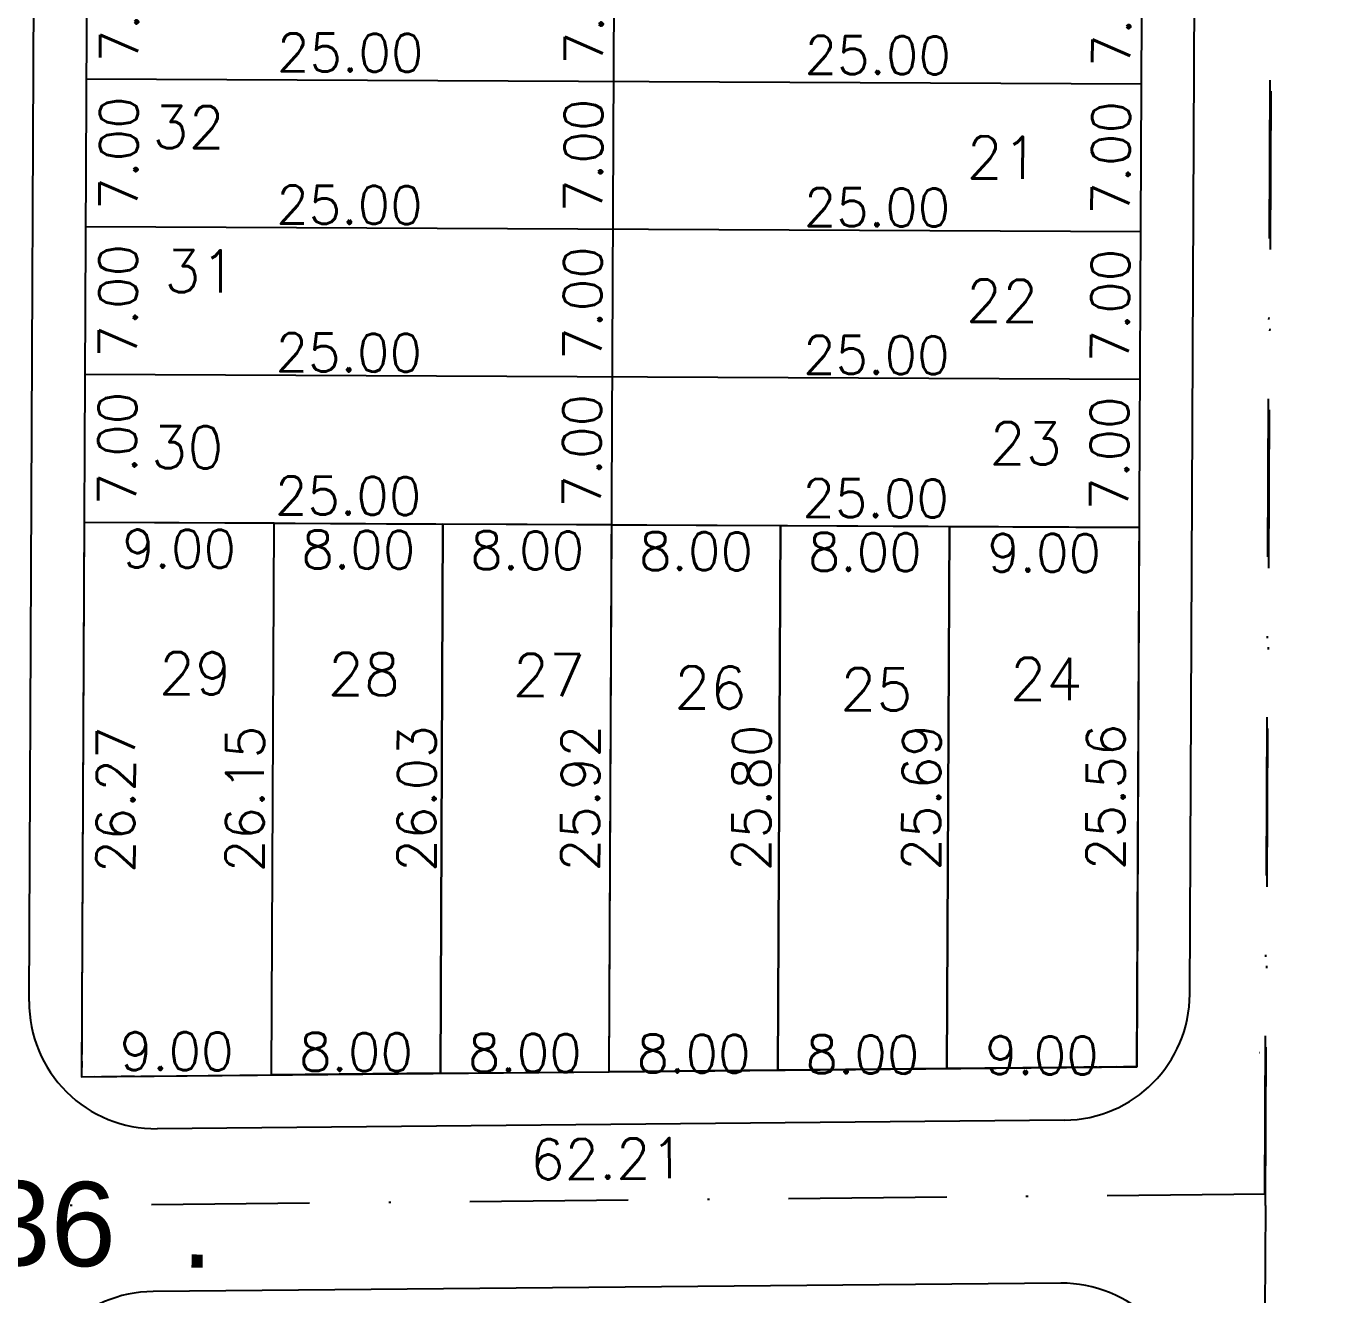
# Model space of a CAD drawing. Header units: millimetres. Extents: x -4430026 to 4783824, y 584 to 9593110.
# Drawn here: x 2800.4 to 2862.3, y 1505 to 1565.1 of the extents above; entities that cross this region are included whole.
import ezdxf
from ezdxf.enums import TextEntityAlignment as Align

# ---------------------------------------------------------------- set-up
doc = ezdxf.new("R2010")
doc.units = ezdxf.units.MM
for name, pattern in [('DASHDOT', [1, 0.5, -0.25, 0, -0.25]), ('HIDDEN', [0.375, 0.25, -0.125]), ('HIDDEN2', [0.1875, 0.125, -0.0625])]:
    doc.linetypes.add(name, pattern=pattern)
for name, color, linetype in [('AGT CI', 252, 'Continuous'), ('boundary filipe', 6, 'Continuous'), ('BOUNDARY LOTES', 2, 'Continuous'), ('Calçada', 1, 'Continuous'), ('CANTOS', 9, 'HIDDEN'), ('Cota', 8, 'Continuous'), ('COTAS', 8, 'Continuous'), ('EIXO DAS VIAS', 252, 'DASHDOT'), ('Lotes', 2, 'Continuous'), ('Nomes de Ruas', 3, 'Continuous'), ('Numero de lotes', 5, 'Continuous'), ('Projeção', 8, 'HIDDEN2'), ('QUADRA', 4, 'Continuous')]:
    doc.layers.add(name, color=color, linetype=linetype)
doc.styles.add('arcad1', font='romans.shx')
doc.styles.add('ARIAL', font='arial.ttf', dxfattribs={"height": 0.25})
doc.styles.add('ROMANS', font='romans.shx')
doc.dimstyles.new('BOLA100', dxfattribs={"dimscale": 0, "dimtxt": 1.9, "dimasz": 0.18, "dimexe": 0.18, "dimexo": 0.063, "dimgap": 0, "dimtad": 1, "dimzin": 4, "dimdsep": 46, "dimtxsty": 'ROMANS', "dimcen": 0.09, "dimse1": 1, "dimse2": 1, "dimsd1": 1, "dimsd2": 1, "dimclrt": 256, "dimaunit": 1, "dimadec": 4, "dimazin": 0, "dimtfac": 1.2, "dimtix": 1, "dimtmove": 2, "dimatfit": 3, "dimfxl": 1, "dimtvp": 2, "dimtolj": 1, "dimtzin": 4, "dimarcsym": 0})
doc.dimstyles.get("Standard").update_dxf_attribs({"dimtxt": 0.18, "dimasz": 0.18, "dimexe": 0.18, "dimexo": 0.0625, "dimgap": 0.09, "dimtad": 0, "dimtih": 1, "dimtoh": 1, "dimdec": 4, "dimzin": 0, "dimdsep": 46, "dimtxsty": 'Standard', "dimcen": 0.09, "dimadec": 0, "dimazin": 0, "dimtfac": 1, "dimtdec": 4, "dimtofl": 0, "dimtmove": 0, "dimatfit": 3, "dimfxl": 1, "dimtolj": 1, "dimtzin": 0, "dimarcsym": 0})

# ---------------------------------------------------------------- blocks, each defined once
blk = doc.blocks.new('*D13705')
at = {"layer": 'DEFPOINTS', "color": 0, "linetype": 'ByBlock'}
for p in [(2859.939, 1695.841), (2859.058, 1509.775), (2859.058, 1509.775)]:
    blk.add_point(p, dxfattribs=at)
at = {"layer": 'COTAS', "linetype": 'ByBlock', "insert": (2857.833, 1602.816), "char_height": 1.9, "attachment_point": 5, "rotation": 89.72858, "style": 'ROMANS'}
blk.add_mtext('\\A1;186.07', dxfattribs=at)
blk = doc.blocks.new('*D13717')
at = {"layer": 'DEFPOINTS', "color": 0, "linetype": 'ByBlock'}
for p in [(2859.058, 1509.775), (2859.058, 1509.775), (2796.854, 1509.184)]:
    blk.add_point(p, dxfattribs=at)
at = {"layer": 'COTAS', "linetype": 'ByBlock', "insert": (2827.908, 1511.453), "char_height": 1.9, "attachment_point": 5, "rotation": 0.54386, "style": 'ROMANS'}
blk.add_mtext('\\A1;62.21', dxfattribs=at)
blk = doc.blocks.new('*D13718')
at = {"layer": 'DEFPOINTS', "color": 0, "linetype": 'ByBlock'}
for p in [(2859.058, 1509.775), (2921.261, 1510.365), (2921.261, 1510.365)]:
    blk.add_point(p, dxfattribs=at)
at = {"layer": 'COTAS', "linetype": 'ByBlock', "insert": (2890.602, 1511.881), "char_height": 1.9, "attachment_point": 5, "rotation": 0.54386, "style": 'ROMANS'}
blk.add_mtext('\\A1;62.21', dxfattribs=at)
blk = doc.blocks.new('*D9289')
at = {"layer": 'DEFPOINTS', "color": 0}
for p in [(2828.24, 1569.497), (2828.207, 1562.497), (2830.376, 1562.487)]:
    blk.add_point(p, dxfattribs=at)
at = {"layer": 'COTAS', "color": 41, "insert": (2826.793, 1566.004), "char_height": 1.8, "attachment_point": 5, "rotation": 89.72858, "style": 'ROMANS'}
blk.add_mtext('\\A1;7.00', dxfattribs=at)
blk = doc.blocks.new('*D9290')
at = {"layer": 'DEFPOINTS', "color": 0}
for p in [(2828.207, 1562.497), (2828.174, 1555.497), (2830.343, 1555.487)]:
    blk.add_point(p, dxfattribs=at)
at = {"layer": 'COTAS', "color": 41, "insert": (2826.76, 1559.004), "char_height": 1.8, "attachment_point": 5, "rotation": 89.72858, "style": 'ROMANS'}
blk.add_mtext('\\A1;7.00', dxfattribs=at)
blk = doc.blocks.new('*D9291')
at = {"layer": 'DEFPOINTS', "color": 0}
for p in [(2828.174, 1555.497), (2828.141, 1548.497), (2830.31, 1548.487)]:
    blk.add_point(p, dxfattribs=at)
at = {"layer": 'COTAS', "color": 41, "insert": (2826.727, 1552.004), "char_height": 1.8, "attachment_point": 5, "rotation": 89.72858, "style": 'ROMANS'}
blk.add_mtext('\\A1;7.00', dxfattribs=at)
blk = doc.blocks.new('*D9292')
at = {"layer": 'DEFPOINTS', "color": 0}
for p in [(2828.141, 1548.497), (2828.108, 1541.497), (2830.277, 1541.487)]:
    blk.add_point(p, dxfattribs=at)
at = {"layer": 'COTAS', "color": 41, "insert": (2826.694, 1545.004), "char_height": 1.8, "attachment_point": 5, "rotation": 89.72858, "style": 'ROMANS'}
blk.add_mtext('\\A1;7.00', dxfattribs=at)
blk = doc.blocks.new('*D9293')
at = {"layer": 'DEFPOINTS', "color": 0}
for p in [(2828.108, 1541.497), (2827.985, 1515.58), (2830.154, 1515.57)]:
    blk.add_point(p, dxfattribs=at)
at = {"layer": 'COTAS', "color": 41, "insert": (2826.616, 1528.545), "char_height": 1.8, "attachment_point": 5, "rotation": 89.72858, "style": 'ROMANS'}
blk.add_mtext('\\A1;25.92', dxfattribs=at)
blk = doc.blocks.new('*D9312')
at = {"layer": 'DEFPOINTS', "color": 0}
for p in [(2803.241, 1569.615), (2803.207, 1562.615), (2808.357, 1562.591)]:
    blk.add_point(p, dxfattribs=at)
at = {"layer": 'COTAS', "color": 41, "insert": (2804.774, 1566.108), "char_height": 1.8, "attachment_point": 5, "rotation": 89.72858, "style": 'ROMANS'}
blk.add_mtext('\\A1;7.00', dxfattribs=at)
blk = doc.blocks.new('*D9313')
at = {"layer": 'DEFPOINTS', "color": 0}
for p in [(2803.207, 1562.615), (2803.174, 1555.616), (2808.324, 1555.591)]:
    blk.add_point(p, dxfattribs=at)
at = {"layer": 'COTAS', "color": 41, "insert": (2804.74, 1559.108), "char_height": 1.8, "attachment_point": 5, "rotation": 89.72858, "style": 'ROMANS'}
blk.add_mtext('\\A1;7.00', dxfattribs=at)
blk = doc.blocks.new('*D9314')
at = {"layer": 'DEFPOINTS', "color": 0}
for p in [(2803.174, 1555.616), (2803.141, 1548.616), (2808.291, 1548.591)]:
    blk.add_point(p, dxfattribs=at)
at = {"layer": 'COTAS', "color": 41, "insert": (2804.707, 1552.108), "char_height": 1.8, "attachment_point": 5, "rotation": 89.72858, "style": 'ROMANS'}
blk.add_mtext('\\A1;7.00', dxfattribs=at)
blk = doc.blocks.new('*D9315')
at = {"layer": 'DEFPOINTS', "color": 0}
for p in [(2803.141, 1548.616), (2803.108, 1541.616), (2808.258, 1541.591)]:
    blk.add_point(p, dxfattribs=at)
at = {"layer": 'COTAS', "color": 41, "insert": (2804.674, 1545.108), "char_height": 1.8, "attachment_point": 5, "rotation": 89.72858, "style": 'ROMANS'}
blk.add_mtext('\\A1;7.00', dxfattribs=at)
blk = doc.blocks.new('*D9316')
at = {"layer": 'DEFPOINTS', "color": 0}
for p in [(2803.108, 1541.616), (2802.983, 1515.343), (2808.133, 1515.318)]:
    blk.add_point(p, dxfattribs=at)
at = {"layer": 'COTAS', "color": 41, "insert": (2804.595, 1528.472), "char_height": 1.8, "attachment_point": 5, "rotation": 89.72858, "style": 'ROMANS'}
blk.add_mtext('\\A1;26.27', dxfattribs=at)
blk = doc.blocks.new('*D9323')
at = {"layer": 'DEFPOINTS', "color": 0}
for p in [(2803.108, 1541.616), (2812.108, 1541.573), (2812.085, 1536.741)]:
    blk.add_point(p, dxfattribs=at)
at = {"layer": 'COTAS', "color": 41, "insert": (2807.602, 1540.363), "char_height": 1.8, "attachment_point": 5, "rotation": 359.72858, "style": 'ROMANS'}
blk.add_mtext('\\A1;9.00', dxfattribs=at)
blk = doc.blocks.new('*D9324')
at = {"layer": 'DEFPOINTS', "color": 0}
for p in [(2812.108, 1541.573), (2820.108, 1541.535), (2820.085, 1536.703)]:
    blk.add_point(p, dxfattribs=at)
at = {"layer": 'COTAS', "color": 41, "insert": (2816.102, 1540.322), "char_height": 1.8, "attachment_point": 5, "rotation": 359.72858, "style": 'ROMANS'}
blk.add_mtext('\\A1;8.00', dxfattribs=at)
blk = doc.blocks.new('*D9325')
at = {"layer": 'DEFPOINTS', "color": 0}
for p in [(2820.108, 1541.535), (2828.108, 1541.497), (2828.085, 1536.666)]:
    blk.add_point(p, dxfattribs=at)
at = {"layer": 'COTAS', "color": 41, "insert": (2824.102, 1540.284), "char_height": 1.8, "attachment_point": 5, "rotation": 359.72858, "style": 'ROMANS'}
blk.add_mtext('\\A1;8.00', dxfattribs=at)
blk = doc.blocks.new('*D9326')
at = {"layer": 'DEFPOINTS', "color": 0}
for p in [(2828.108, 1541.497), (2836.108, 1541.459), (2836.085, 1536.628)]:
    blk.add_point(p, dxfattribs=at)
at = {"layer": 'COTAS', "color": 41, "insert": (2832.102, 1540.247), "char_height": 1.8, "attachment_point": 5, "rotation": 359.72858, "style": 'ROMANS'}
blk.add_mtext('\\A1;8.00', dxfattribs=at)
blk = doc.blocks.new('*D9327')
at = {"layer": 'DEFPOINTS', "color": 0}
for p in [(2836.108, 1541.459), (2844.107, 1541.421), (2844.085, 1536.59)]:
    blk.add_point(p, dxfattribs=at)
at = {"layer": 'COTAS', "color": 41, "insert": (2840.102, 1540.209), "char_height": 1.8, "attachment_point": 5, "rotation": 359.72858, "style": 'ROMANS'}
blk.add_mtext('\\A1;8.00', dxfattribs=at)
blk = doc.blocks.new('*D9328')
at = {"layer": 'DEFPOINTS', "color": 0}
for p in [(2844.107, 1541.421), (2853.107, 1541.379), (2853.084, 1536.547)]:
    blk.add_point(p, dxfattribs=at)
at = {"layer": 'COTAS', "color": 41, "insert": (2848.602, 1540.168), "char_height": 1.8, "attachment_point": 5, "rotation": 359.72858, "style": 'ROMANS'}
blk.add_mtext('\\A1;9.00', dxfattribs=at)
blk = doc.blocks.new('*D9329')
at = {"layer": 'DEFPOINTS', "color": 0}
for p in [(2802.983, 1515.343), (2811.983, 1515.3), (2811.972, 1512.929)]:
    blk.add_point(p, dxfattribs=at)
at = {"layer": 'COTAS', "color": 41, "insert": (2807.489, 1516.55), "char_height": 1.8, "attachment_point": 5, "rotation": 359.72858, "style": 'ROMANS'}
blk.add_mtext('\\A1;9.00', dxfattribs=at)
blk = doc.blocks.new('*D9330')
at = {"layer": 'DEFPOINTS', "color": 0}
for p in [(2819.984, 1515.504), (2811.983, 1515.3), (2819.972, 1512.891)]:
    blk.add_point(p, dxfattribs=at)
at = {"layer": 'COTAS', "color": 41, "insert": (2815.989, 1516.51), "char_height": 1.8, "attachment_point": 5, "rotation": 359.72858, "style": 'ROMANS'}
blk.add_mtext('\\A1;8.00', dxfattribs=at)
blk = doc.blocks.new('*D9331')
at = {"layer": 'DEFPOINTS', "color": 0}
for p in [(2819.984, 1515.504), (2827.985, 1515.58), (2827.972, 1512.853)]:
    blk.add_point(p, dxfattribs=at)
at = {"layer": 'COTAS', "color": 41, "insert": (2823.989, 1516.472), "char_height": 1.8, "attachment_point": 5, "rotation": 359.72858, "style": 'ROMANS'}
blk.add_mtext('\\A1;8.00', dxfattribs=at)
blk = doc.blocks.new('*D9332')
at = {"layer": 'DEFPOINTS', "color": 0}
for p in [(2827.985, 1515.58), (2835.985, 1515.656), (2835.972, 1512.815)]:
    blk.add_point(p, dxfattribs=at)
at = {"layer": 'COTAS', "color": 41, "insert": (2831.989, 1516.434), "char_height": 1.8, "attachment_point": 5, "rotation": 359.72858, "style": 'ROMANS'}
blk.add_mtext('\\A1;8.00', dxfattribs=at)
blk = doc.blocks.new('*D9333')
at = {"layer": 'DEFPOINTS', "color": 0}
for p in [(2835.985, 1515.656), (2843.986, 1515.732), (2843.972, 1512.777)]:
    blk.add_point(p, dxfattribs=at)
at = {"layer": 'COTAS', "color": 41, "insert": (2839.989, 1516.396), "char_height": 1.8, "attachment_point": 5, "rotation": 359.72858, "style": 'ROMANS'}
blk.add_mtext('\\A1;8.00', dxfattribs=at)
blk = doc.blocks.new('*D9334')
at = {"layer": 'DEFPOINTS', "color": 0}
for p in [(2843.986, 1515.732), (2852.986, 1515.817), (2852.972, 1512.734)]:
    blk.add_point(p, dxfattribs=at)
at = {"layer": 'COTAS', "color": 41, "insert": (2848.489, 1516.356), "char_height": 1.8, "attachment_point": 5, "rotation": 359.72858, "style": 'ROMANS'}
blk.add_mtext('\\A1;9.00', dxfattribs=at)
blk = doc.blocks.new('*D9335')
at = {"layer": 'DEFPOINTS', "color": 0}
for p in [(2812.108, 1541.573), (2811.984, 1515.428), (2814.257, 1515.417)]:
    blk.add_point(p, dxfattribs=at)
at = {"layer": 'COTAS', "color": 41, "insert": (2810.719, 1528.507), "char_height": 1.8, "attachment_point": 5, "rotation": 89.72858, "style": 'ROMANS'}
blk.add_mtext('\\A1;26.15', dxfattribs=at)
blk = doc.blocks.new('*D9336')
at = {"layer": 'DEFPOINTS', "color": 0}
for p in [(2820.108, 1541.535), (2819.984, 1515.504), (2822.402, 1515.493)]:
    blk.add_point(p, dxfattribs=at)
at = {"layer": 'COTAS', "color": 41, "insert": (2818.864, 1528.525), "char_height": 1.8, "attachment_point": 5, "rotation": 89.72858, "style": 'ROMANS'}
blk.add_mtext('\\A1;26.03', dxfattribs=at)
blk = doc.blocks.new('*D9337')
at = {"layer": 'DEFPOINTS', "color": 0}
for p in [(2836.108, 1541.459), (2835.985, 1515.656), (2838.27, 1515.645)]:
    blk.add_point(p, dxfattribs=at)
at = {"layer": 'COTAS', "color": 41, "insert": (2834.731, 1528.564), "char_height": 1.8, "attachment_point": 5, "rotation": 89.72858, "style": 'ROMANS'}
blk.add_mtext('\\A1;25.80', dxfattribs=at)
blk = doc.blocks.new('*D9338')
at = {"layer": 'DEFPOINTS', "color": 0}
for p in [(2844.107, 1541.421), (2843.986, 1515.732), (2846.322, 1515.721)]:
    blk.add_point(p, dxfattribs=at)
at = {"layer": 'COTAS', "color": 41, "insert": (2842.783, 1528.583), "char_height": 1.8, "attachment_point": 5, "rotation": 89.72858, "style": 'ROMANS'}
blk.add_mtext('\\A1;25.69', dxfattribs=at)
blk = doc.blocks.new('*D9359')
at = {"layer": 'DEFPOINTS', "color": 0}
for p in [(2853.24, 1569.379), (2853.207, 1562.379), (2855.376, 1562.368)]:
    blk.add_point(p, dxfattribs=at)
at = {"layer": 'COTAS', "color": 41, "insert": (2851.793, 1565.885), "char_height": 1.8, "attachment_point": 5, "rotation": 89.72858, "style": 'ROMANS'}
blk.add_mtext('\\A1;7.00', dxfattribs=at)
blk = doc.blocks.new('*D9360')
at = {"layer": 'DEFPOINTS', "color": 0}
for p in [(2853.207, 1562.379), (2853.174, 1555.379), (2855.343, 1555.368)]:
    blk.add_point(p, dxfattribs=at)
at = {"layer": 'COTAS', "color": 41, "insert": (2851.76, 1558.885), "char_height": 1.8, "attachment_point": 5, "rotation": 89.72858, "style": 'ROMANS'}
blk.add_mtext('\\A1;7.00', dxfattribs=at)
blk = doc.blocks.new('*D9361')
at = {"layer": 'DEFPOINTS', "color": 0}
for p in [(2853.174, 1555.379), (2853.141, 1548.379), (2855.31, 1548.368)]:
    blk.add_point(p, dxfattribs=at)
at = {"layer": 'COTAS', "color": 41, "insert": (2851.727, 1551.885), "char_height": 1.8, "attachment_point": 5, "rotation": 89.72858, "style": 'ROMANS'}
blk.add_mtext('\\A1;7.00', dxfattribs=at)
blk = doc.blocks.new('*D9362')
at = {"layer": 'DEFPOINTS', "color": 0}
for p in [(2853.141, 1548.379), (2853.107, 1541.379), (2855.277, 1541.369)]:
    blk.add_point(p, dxfattribs=at)
at = {"layer": 'COTAS', "color": 41, "insert": (2851.693, 1544.886), "char_height": 1.8, "attachment_point": 5, "rotation": 89.72858, "style": 'ROMANS'}
blk.add_mtext('\\A1;7.00', dxfattribs=at)
blk = doc.blocks.new('*D9363')
at = {"layer": 'DEFPOINTS', "color": 0}
for p in [(2853.107, 1541.379), (2853.533, 1515.815), (2855.055, 1515.808)]:
    blk.add_point(p, dxfattribs=at)
at = {"layer": 'COTAS', "color": 41, "insert": (2851.515, 1528.605), "char_height": 1.8, "attachment_point": 5, "rotation": 89.72858, "style": 'ROMANS'}
blk.add_mtext('\\A1;25.56', dxfattribs=at)
blk = doc.blocks.new('*D9392')
at = {"layer": 'DEFPOINTS', "color": 0}
for p in [(2803.204, 1561.81), (2828.203, 1561.692), (2828.196, 1560.216)]:
    blk.add_point(p, dxfattribs=at)
at = {"layer": 'Cota', "color": 41, "insert": (2815.713, 1563.875), "char_height": 1.8, "attachment_point": 5, "rotation": 359.72858, "style": 'ROMANS'}
blk.add_mtext('\\A1;25.00', dxfattribs=at)
blk = doc.blocks.new('*D9393')
at = {"layer": 'DEFPOINTS', "color": 0}
for p in [(2828.203, 1561.692), (2853.203, 1561.574), (2853.196, 1560.098)]:
    blk.add_point(p, dxfattribs=at)
at = {"layer": 'Cota', "color": 41, "insert": (2840.713, 1563.757), "char_height": 1.8, "attachment_point": 5, "rotation": 359.72858, "style": 'ROMANS'}
blk.add_mtext('\\A1;25.00', dxfattribs=at)
blk = doc.blocks.new('*D9394')
at = {"layer": 'DEFPOINTS', "color": 0}
for p in [(2803.136, 1547.597), (2828.136, 1547.479), (2828.129, 1546.003)]:
    blk.add_point(p, dxfattribs=at)
at = {"layer": 'Cota', "color": 41, "insert": (2815.646, 1549.662), "char_height": 1.8, "attachment_point": 5, "rotation": 359.72858, "style": 'ROMANS'}
blk.add_mtext('\\A1;25.00', dxfattribs=at)
blk = doc.blocks.new('*D9395')
at = {"layer": 'DEFPOINTS', "color": 0}
for p in [(2828.136, 1547.479), (2853.136, 1547.36), (2853.129, 1545.884)]:
    blk.add_point(p, dxfattribs=at)
at = {"layer": 'Cota', "color": 41, "insert": (2840.646, 1549.544), "char_height": 1.8, "attachment_point": 5, "rotation": 359.72858, "style": 'ROMANS'}
blk.add_mtext('\\A1;25.00', dxfattribs=at)
blk = doc.blocks.new('*D9396')
at = {"layer": 'DEFPOINTS', "color": 0}
for p in [(2803.169, 1554.597), (2828.169, 1554.479), (2828.162, 1553.003)]:
    blk.add_point(p, dxfattribs=at)
at = {"layer": 'Cota', "color": 41, "insert": (2815.679, 1556.662), "char_height": 1.8, "attachment_point": 5, "rotation": 359.72858, "style": 'ROMANS'}
blk.add_mtext('\\A1;25.00', dxfattribs=at)
blk = doc.blocks.new('*D9397')
at = {"layer": 'DEFPOINTS', "color": 0}
for p in [(2828.169, 1554.479), (2853.169, 1554.36), (2853.162, 1552.884)]:
    blk.add_point(p, dxfattribs=at)
at = {"layer": 'Cota', "color": 41, "insert": (2840.679, 1556.543), "char_height": 1.8, "attachment_point": 5, "rotation": 359.72858, "style": 'ROMANS'}
blk.add_mtext('\\A1;25.00', dxfattribs=at)
blk = doc.blocks.new('*D9398')
at = {"layer": 'DEFPOINTS', "color": 0}
for p in [(2803.104, 1540.811), (2828.104, 1540.692), (2828.097, 1539.216)]:
    blk.add_point(p, dxfattribs=at)
at = {"layer": 'Cota', "color": 41, "insert": (2815.614, 1542.876), "char_height": 1.8, "attachment_point": 5, "rotation": 359.72858, "style": 'ROMANS'}
blk.add_mtext('\\A1;25.00', dxfattribs=at)
blk = doc.blocks.new('*D9399')
at = {"layer": 'DEFPOINTS', "color": 0}
for p in [(2828.104, 1540.692), (2853.104, 1540.574), (2853.097, 1539.098)]:
    blk.add_point(p, dxfattribs=at)
at = {"layer": 'Cota', "color": 41, "insert": (2840.614, 1542.757), "char_height": 1.8, "attachment_point": 5, "rotation": 359.72858, "style": 'ROMANS'}
blk.add_mtext('\\A1;25.00', dxfattribs=at)

msp = doc.modelspace()

# ---------------------------------------------------------------- linework, layer by layer
at = {"layer": 'AGT CI'}
msp.add_lwpolyline([(2858.799, 1516.485), (2858.822, 1516.492)], dxfattribs=at)
at = {"layer": 'boundary filipe', "elevation": 2.439}
msp.add_lwpolyline([(2802.983, 1515.343), (2852.986, 1515.817), (2853.789, 1685.276), (2803.784, 1684.358), (2802.983, 1515.343)], dxfattribs=at)
at = {"layer": 'BOUNDARY LOTES', "elevation": 2.439}
for points in [[(2812.108, 1541.573), (2803.108, 1541.616), (2802.983, 1515.343), (2811.984, 1515.428)], [(2812.108, 1541.573), (2820.108, 1541.535), (2819.984, 1515.504), (2811.984, 1515.428)], [(2828.108, 1541.497), (2820.108, 1541.535), (2819.984, 1515.504), (2827.985, 1515.58)], [(2828.108, 1541.497), (2836.108, 1541.459), (2835.985, 1515.656), (2827.985, 1515.58)], [(2836.108, 1541.459), (2844.107, 1541.421), (2843.986, 1515.732), (2835.985, 1515.656)], [(2844.107, 1541.421), (2853.107, 1541.379), (2852.986, 1515.817), (2843.986, 1515.732)]]:
    msp.add_lwpolyline(points, close=True, dxfattribs=at)
at = {"layer": 'Calçada'}
for p, q in [((2855.503, 1519.256, 2.439), (2856.272, 1681.682, 2.439)), ((2800.5, 1518.905, 2.439), (2801.268, 1680.95, 2.439)), ((2849.56, 1513.285, 2.439), (2806.557, 1512.877, 2.439))]:
    msp.add_line(p, q, dxfattribs=at)
at = {"layer": 'Calçada', "lineweight": -3}
msp.add_line((2849.383, 1505.557), (2806.381, 1505.166), dxfattribs=at)
msp.add_line((2849.383, 1505.557), (2806.381, 1505.166), dxfattribs=at)
at = {"layer": 'Calçada'}
for centre, start, end in [((2849.503, 1519.285, 2.439), 270.54386, 359.72858), ((2806.5, 1518.876, 2.439), 179.72858, 270.54386)]:
    msp.add_arc(centre, 6, start, end, dxfattribs=at)
at = {"layer": 'Calçada', "lineweight": -3}
for centre, start, end in [((2849.438, 1499.557), 359.70531, 90.52059), ((2849.438, 1499.557), 359.70531, 90.52059), ((2806.435, 1499.166), 90.52059, 179.70531), ((2806.435, 1499.166), 90.52059, 179.70531)]:
    msp.add_arc(centre, 6, start, end, dxfattribs=at)
at = {"layer": 'CANTOS', "ltscale": 2.5, "elevation": 2.439}
for points in [[(2853.003, 1519.268), (2852.986, 1515.817), (2849.536, 1515.785)], [(2803, 1518.893), (2802.983, 1515.343), (2806.533, 1515.377)]]:
    msp.add_lwpolyline(points, dxfattribs=at)
at = {"layer": 'EIXO DAS VIAS', "ltscale": 10}
msp.add_line((2859.088, 1509.245, 103.708), (2858.778, 1449.049, 103.708), dxfattribs=at)
at = {"layer": 'Lotes'}
for p, q in [((2827.985, 1515.58, 2.439), (2828.787, 1684.817, 2.439)), ((2853.207, 1562.379, 2.439), (2803.207, 1562.615, 2.439)), ((2853.174, 1555.379, 2.439), (2803.174, 1555.616, 2.439)), ((2853.141, 1548.379, 2.439), (2803.141, 1548.616, 2.439)), ((2853.107, 1541.379, 2.439), (2803.108, 1541.616, 2.439)), ((2811.984, 1515.428, 2.439), (2812.108, 1541.573, 2.439)), ((2819.984, 1515.504, 2.439), (2820.108, 1541.535, 2.439)), ((2835.985, 1515.656, 2.439), (2836.108, 1541.459, 2.439)), ((2843.986, 1515.732, 2.439), (2844.107, 1541.421, 2.439))]:
    msp.add_line(p, q, dxfattribs=at)
at = {"layer": 'Projeção', "linetype": 'DASHDOT', "ltscale": 15}
for p, q in [((2859.058, 1509.775, 2.439), (2861.205, 1963.073, 2.439)), ((2859.088, 1509.245, 103.708), (2859.519, 1593.001, 103.708)), ((3629.153, 1517.085, 2.439), (2417.533, 1505.584, 2.439))]:
    msp.add_line(p, q, dxfattribs=at)
at = {"layer": 'QUADRA', "elevation": 2.439}
msp.add_lwpolyline([(2802.983, 1515.343), (2852.986, 1515.817), (2853.789, 1685.276), (2803.784, 1684.358), (2802.983, 1515.343)], close=True, dxfattribs=at)

# ---------------------------------------------------------------- texts
at = {"layer": 'Nomes de Ruas', "extrusion": (-0.084173, 0.020544, 0.996239), "style": 'ARIAL'}
msp.add_text('RUA 36  .', height=4, rotation=102.96746, dxfattribs=at).set_placement((-2128.655, 2350.886, -204.457), align=Align.MIDDLE_CENTER)
at = {"layer": 'Numero de lotes', "style": 'arcad1'}
for s, p in [('32', (2808.054, 1560.35, 2.439)), ('21', (2846.636, 1558.906, 2.439)), ('31', (2808.621, 1553.518, 2.439)), ('22', (2846.604, 1552.116, 2.439)), ('23', (2847.722, 1545.361, 2.439)), ('30', (2807.991, 1545.174, 2.439)), ('29', (2808.364, 1534.46, 2.439)), ('28', (2816.364, 1534.422, 2.439)), ('27', (2825.134, 1534.38, 2.439)), ('24', (2848.696, 1534.193, 2.439)), ('26', (2832.78, 1533.787, 2.439)), ('25', (2840.652, 1533.7, 2.439))]:
    msp.add_text(s, height=2, rotation=359.72858, dxfattribs=at).set_placement(p, align=Align.MIDDLE_CENTER)

# ---------------------------------------------------------------- dimensions: what is measured, and where the dimension line sits
at = {"layer": 'Cota'}
for p1, p2, picture, middle in [((2803.204, 1561.81, 2.439), (2828.203, 1561.692, 2.439), '*D9392', (2815.713, 1563.875, 2.439)), ((2803.169, 1554.597, 2.439), (2828.169, 1554.479, 2.439), '*D9396', (2815.679, 1556.662, 2.439)), ((2803.136, 1547.597, 2.439), (2828.136, 1547.479, 2.439), '*D9394', (2815.646, 1549.662, 2.439)), ((2803.104, 1540.811, 2.439), (2828.104, 1540.692, 2.439), '*D9398', (2815.614, 1542.876, 2.439))]:
    dim = msp.add_aligned_dim(p1=p1, p2=p2, distance=-1.476, dimstyle='Standard', override={"dimtxt": 1.8, "dimexo": 0.063, "dimgap": 0, "dimtih": 0, "dimtoh": 0, "dimdec": 2, "dimzin": 4, "dimtxsty": 'ROMANS', "dimse1": 1, "dimse2": 1, "dimsd1": 1, "dimsd2": 1, "dimclrt": 41, "dimtfac": 1.2, "dimtdec": 2, "dimtix": 1, "dimtofl": 1, "dimtmove": 2, "dimfxl": 0.18, "dimfxlon": 1, "dimtvp": 2, "dimtzin": 4}, dxfattribs=at)
    dim.commit()
    dim.dimension.update_dxf_attribs({"geometry": picture, "text_midpoint": middle})
for base, p1, p2, picture, middle in [((2853.196, 1560.098, 2.439), (2828.203, 1561.692, 2.439), (2853.203, 1561.574, 2.439), '*D9393', (2840.713, 1563.757, 2.439)), ((2853.162, 1552.884, 2.439), (2828.169, 1554.479, 2.439), (2853.169, 1554.36, 2.439), '*D9397', (2840.679, 1556.543, 2.439)), ((2853.129, 1545.884, 2.439), (2828.136, 1547.479, 2.439), (2853.136, 1547.36, 2.439), '*D9395', (2840.646, 1549.544, 2.439)), ((2853.097, 1539.098, 2.439), (2828.104, 1540.692, 2.439), (2853.104, 1540.574, 2.439), '*D9399', (2840.614, 1542.757, 2.439))]:
    dim = msp.add_linear_dim(base=base, p1=p1, p2=p2, angle=179.72858, dimstyle='Standard', override={"dimtxt": 1.8, "dimexo": 0.063, "dimgap": 0, "dimtih": 0, "dimtoh": 0, "dimdec": 2, "dimzin": 4, "dimtxsty": 'ROMANS', "dimse1": 1, "dimse2": 1, "dimsd1": 1, "dimsd2": 1, "dimclrt": 41, "dimtfac": 1.2, "dimtdec": 2, "dimtix": 1, "dimtofl": 1, "dimtmove": 2, "dimfxl": 0.18, "dimfxlon": 1, "dimtvp": 2, "dimtzin": 4}, dxfattribs=at)
    dim.commit()
    dim.dimension.update_dxf_attribs({"geometry": picture, "text_midpoint": middle})
at = {"layer": 'COTAS', "linetype": 'ByBlock'}
for base, p1, p2, angle, picture, middle in [((2859.058, 1509.775, 2.439), (2859.939, 1695.841, 2.439), (2859.058, 1509.775, 2.439), 269.72858, '*D13705', (2857.833, 1602.816, 2.439)), ((2921.261, 1510.365, 2.439), (2859.058, 1509.775, 2.439), (2921.261, 1510.365, 2.439), 0.54386, '*D13718', (2890.602, 1511.881, 2.439)), ((2859.058, 1509.775, 2.439), (2796.854, 1509.184, 2.439), (2859.058, 1509.775, 2.439), 0.54386, '*D13717', (2827.908, 1511.453, 2.439))]:
    dim = msp.add_linear_dim(base=base, p1=p1, p2=p2, angle=angle, dimstyle='BOLA100', override={"dimscale": 1, "dimfxl": 0.18}, dxfattribs=at)
    dim.commit()
    dim.dimension.update_dxf_attribs({"geometry": picture, "text_midpoint": middle, "dimtype": 161})
at = {"layer": 'COTAS'}
for base, p1, p2, angle, picture, middle in [((2808.357, 1562.591, 2.439), (2803.241, 1569.615, 2.439), (2803.207, 1562.615, 2.439), 89.72858, '*D9312', (2804.774, 1566.108, 2.439)), ((2830.376, 1562.487, 2.439), (2828.24, 1569.497, 2.439), (2828.207, 1562.497, 2.439), 89.72858, '*D9289', (2826.793, 1566.004, 2.439)), ((2855.376, 1562.368, 2.439), (2853.24, 1569.379, 2.439), (2853.207, 1562.379, 2.439), 89.72858, '*D9359', (2851.793, 1565.885, 2.439)), ((2808.324, 1555.591, 2.439), (2803.207, 1562.615, 2.439), (2803.174, 1555.616, 2.439), 89.72858, '*D9313', (2804.74, 1559.108, 2.439)), ((2830.343, 1555.487, 2.439), (2828.207, 1562.497, 2.439), (2828.174, 1555.497, 2.439), 89.72858, '*D9290', (2826.76, 1559.004, 2.439)), ((2855.343, 1555.368, 2.439), (2853.207, 1562.379, 2.439), (2853.174, 1555.379, 2.439), 89.72858, '*D9360', (2851.76, 1558.885, 2.439)), ((2808.291, 1548.591, 2.439), (2803.174, 1555.616, 2.439), (2803.141, 1548.616, 2.439), 89.72858, '*D9314', (2804.707, 1552.108, 2.439)), ((2830.31, 1548.487, 2.439), (2828.174, 1555.497, 2.439), (2828.141, 1548.497, 2.439), 89.72858, '*D9291', (2826.727, 1552.004, 2.439)), ((2855.31, 1548.368, 2.439), (2853.174, 1555.379, 2.439), (2853.141, 1548.379, 2.439), 89.72858, '*D9361', (2851.727, 1551.885, 2.439)), ((2808.258, 1541.591, 2.439), (2803.141, 1548.616, 2.439), (2803.108, 1541.616, 2.439), 89.72858, '*D9315', (2804.674, 1545.108, 2.439)), ((2830.277, 1541.487, 2.439), (2828.141, 1548.497, 2.439), (2828.108, 1541.497, 2.439), 89.72858, '*D9292', (2826.694, 1545.004, 2.439)), ((2855.277, 1541.369, 2.439), (2853.141, 1548.379, 2.439), (2853.107, 1541.379, 2.439), 89.72858, '*D9362', (2851.693, 1544.886, 2.439)), ((2808.133, 1515.318, 2.439), (2803.108, 1541.616, 2.439), (2802.983, 1515.343, 2.439), 89.72858, '*D9316', (2804.595, 1528.472, 2.439)), ((2812.085, 1536.741, 2.439), (2803.108, 1541.616, 2.439), (2812.108, 1541.573, 2.439), 359.72858, '*D9323', (2807.602, 1540.363, 2.439)), ((2814.257, 1515.417, 2.439), (2812.108, 1541.573, 2.439), (2811.984, 1515.428, 2.439), 89.72858, '*D9335', (2810.719, 1528.507, 2.439)), ((2820.085, 1536.703, 2.439), (2812.108, 1541.573, 2.439), (2820.108, 1541.535, 2.439), 359.72858, '*D9324', (2816.102, 1540.322, 2.439)), ((2822.402, 1515.493, 2.439), (2820.108, 1541.535, 2.439), (2819.984, 1515.504, 2.439), 89.72858, '*D9336', (2818.864, 1528.525, 2.439)), ((2828.085, 1536.666, 2.439), (2820.108, 1541.535, 2.439), (2828.108, 1541.497, 2.439), 359.72858, '*D9325', (2824.102, 1540.284, 2.439)), ((2830.154, 1515.57, 2.439), (2828.108, 1541.497, 2.439), (2827.985, 1515.58, 2.439), 89.72858, '*D9293', (2826.616, 1528.545, 2.439)), ((2836.085, 1536.628, 2.439), (2828.108, 1541.497, 2.439), (2836.108, 1541.459, 2.439), 359.72858, '*D9326', (2832.102, 1540.247, 2.439)), ((2838.27, 1515.645, 2.439), (2836.108, 1541.459, 2.439), (2835.985, 1515.656, 2.439), 89.72858, '*D9337', (2834.731, 1528.564, 2.439)), ((2844.085, 1536.59, 2.439), (2836.108, 1541.459, 2.439), (2844.107, 1541.421, 2.439), 359.72858, '*D9327', (2840.102, 1540.209, 2.439)), ((2846.322, 1515.721, 2.439), (2844.107, 1541.421, 2.439), (2843.986, 1515.732, 2.439), 89.72858, '*D9338', (2842.783, 1528.583, 2.439)), ((2853.084, 1536.547, 2.439), (2844.107, 1541.421, 2.439), (2853.107, 1541.379, 2.439), 359.72858, '*D9328', (2848.602, 1540.168, 2.439)), ((2855.055, 1515.808, 2.439), (2853.107, 1541.379, 2.439), (2853.533, 1515.815, 2.439), 89.72858, '*D9363', (2851.515, 1528.605, 2.439)), ((2811.972, 1512.929, 2.439), (2802.983, 1515.343, 2.439), (2811.983, 1515.3, 2.439), 359.72858, '*D9329', (2807.489, 1516.55, 2.439)), ((2819.972, 1512.891, 2.439), (2811.983, 1515.3, 2.439), (2819.984, 1515.504, 2.439), 359.72858, '*D9330', (2815.989, 1516.51, 2.439)), ((2827.972, 1512.853, 2.439), (2819.984, 1515.504, 2.439), (2827.985, 1515.58, 2.439), 359.72858, '*D9331', (2823.989, 1516.472, 2.439)), ((2835.972, 1512.815, 2.439), (2827.985, 1515.58, 2.439), (2835.985, 1515.656, 2.439), 359.72858, '*D9332', (2831.989, 1516.434, 2.439)), ((2843.972, 1512.777, 2.439), (2835.985, 1515.656, 2.439), (2843.986, 1515.732, 2.439), 359.72858, '*D9333', (2839.989, 1516.396, 2.439)), ((2852.972, 1512.734, 2.439), (2843.986, 1515.732, 2.439), (2852.986, 1515.817, 2.439), 359.72858, '*D9334', (2848.489, 1516.356, 2.439))]:
    dim = msp.add_linear_dim(base=base, p1=p1, p2=p2, angle=angle, dimstyle='Standard', override={"dimtxt": 1.8, "dimexo": 0.063, "dimgap": 0, "dimtih": 0, "dimtoh": 0, "dimdec": 2, "dimzin": 4, "dimtxsty": 'ROMANS', "dimse1": 1, "dimse2": 1, "dimsd1": 1, "dimsd2": 1, "dimclrt": 41, "dimtfac": 1.2, "dimtdec": 2, "dimtix": 1, "dimtofl": 1, "dimtmove": 2, "dimfxl": 0.18, "dimfxlon": 1, "dimtvp": 2, "dimtzin": 4}, dxfattribs=at)
    dim.commit()
    dim.dimension.update_dxf_attribs({"geometry": picture, "text_midpoint": middle})

doc.saveas('drawing.dxf')
